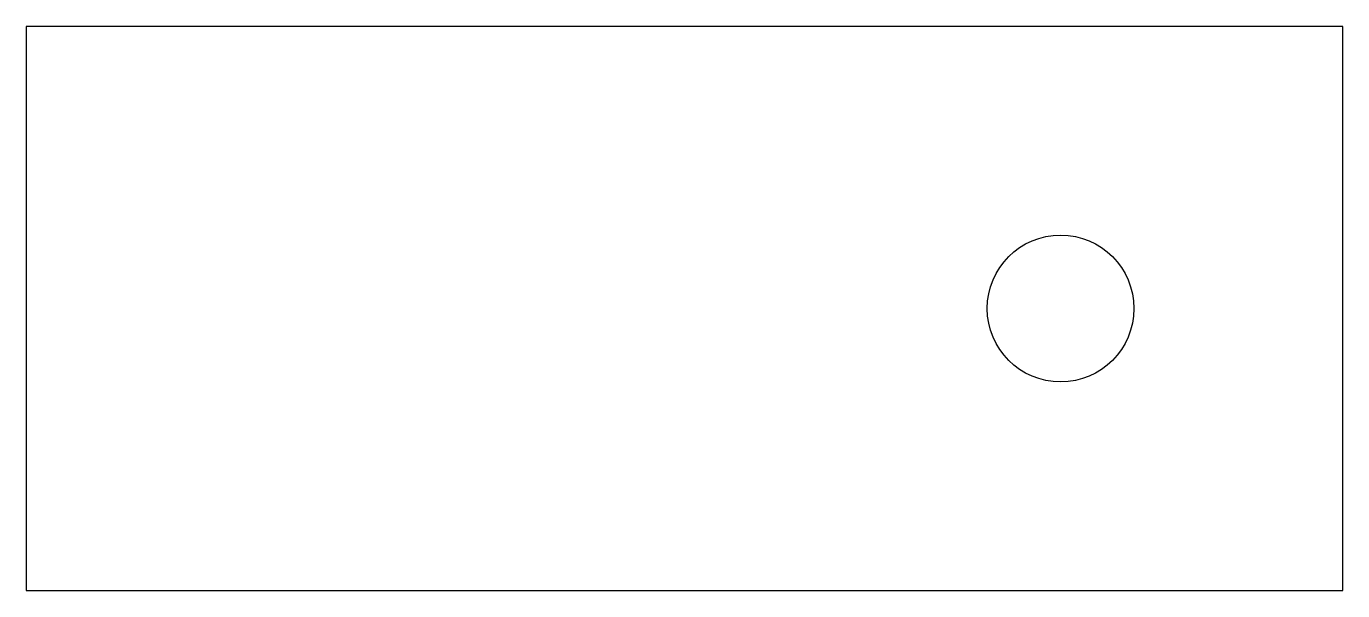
# Model space of a CAD drawing. Header units: millimetres. Extents: x -1.73 to 1.77, y -0.75 to 0.75.
import ezdxf

# ---------------------------------------------------------------- set-up
doc = ezdxf.new("R2010")
doc.units = ezdxf.units.MM

msp = doc.modelspace()

# ---------------------------------------------------------------- linework, layer by layer
for p, q in [((1.7733, 0.75), (-1.7267, 0.75)), ((-1.7267, 0.75), (-1.7267, -0.75)), ((1.7733, -0.75), (1.7733, 0.75)), ((-1.7267, -0.75), (1.7733, -0.75))]:
    msp.add_line(p, q)
msp.add_circle((1.0233, 0), 0.195)

doc.saveas('drawing.dxf')
